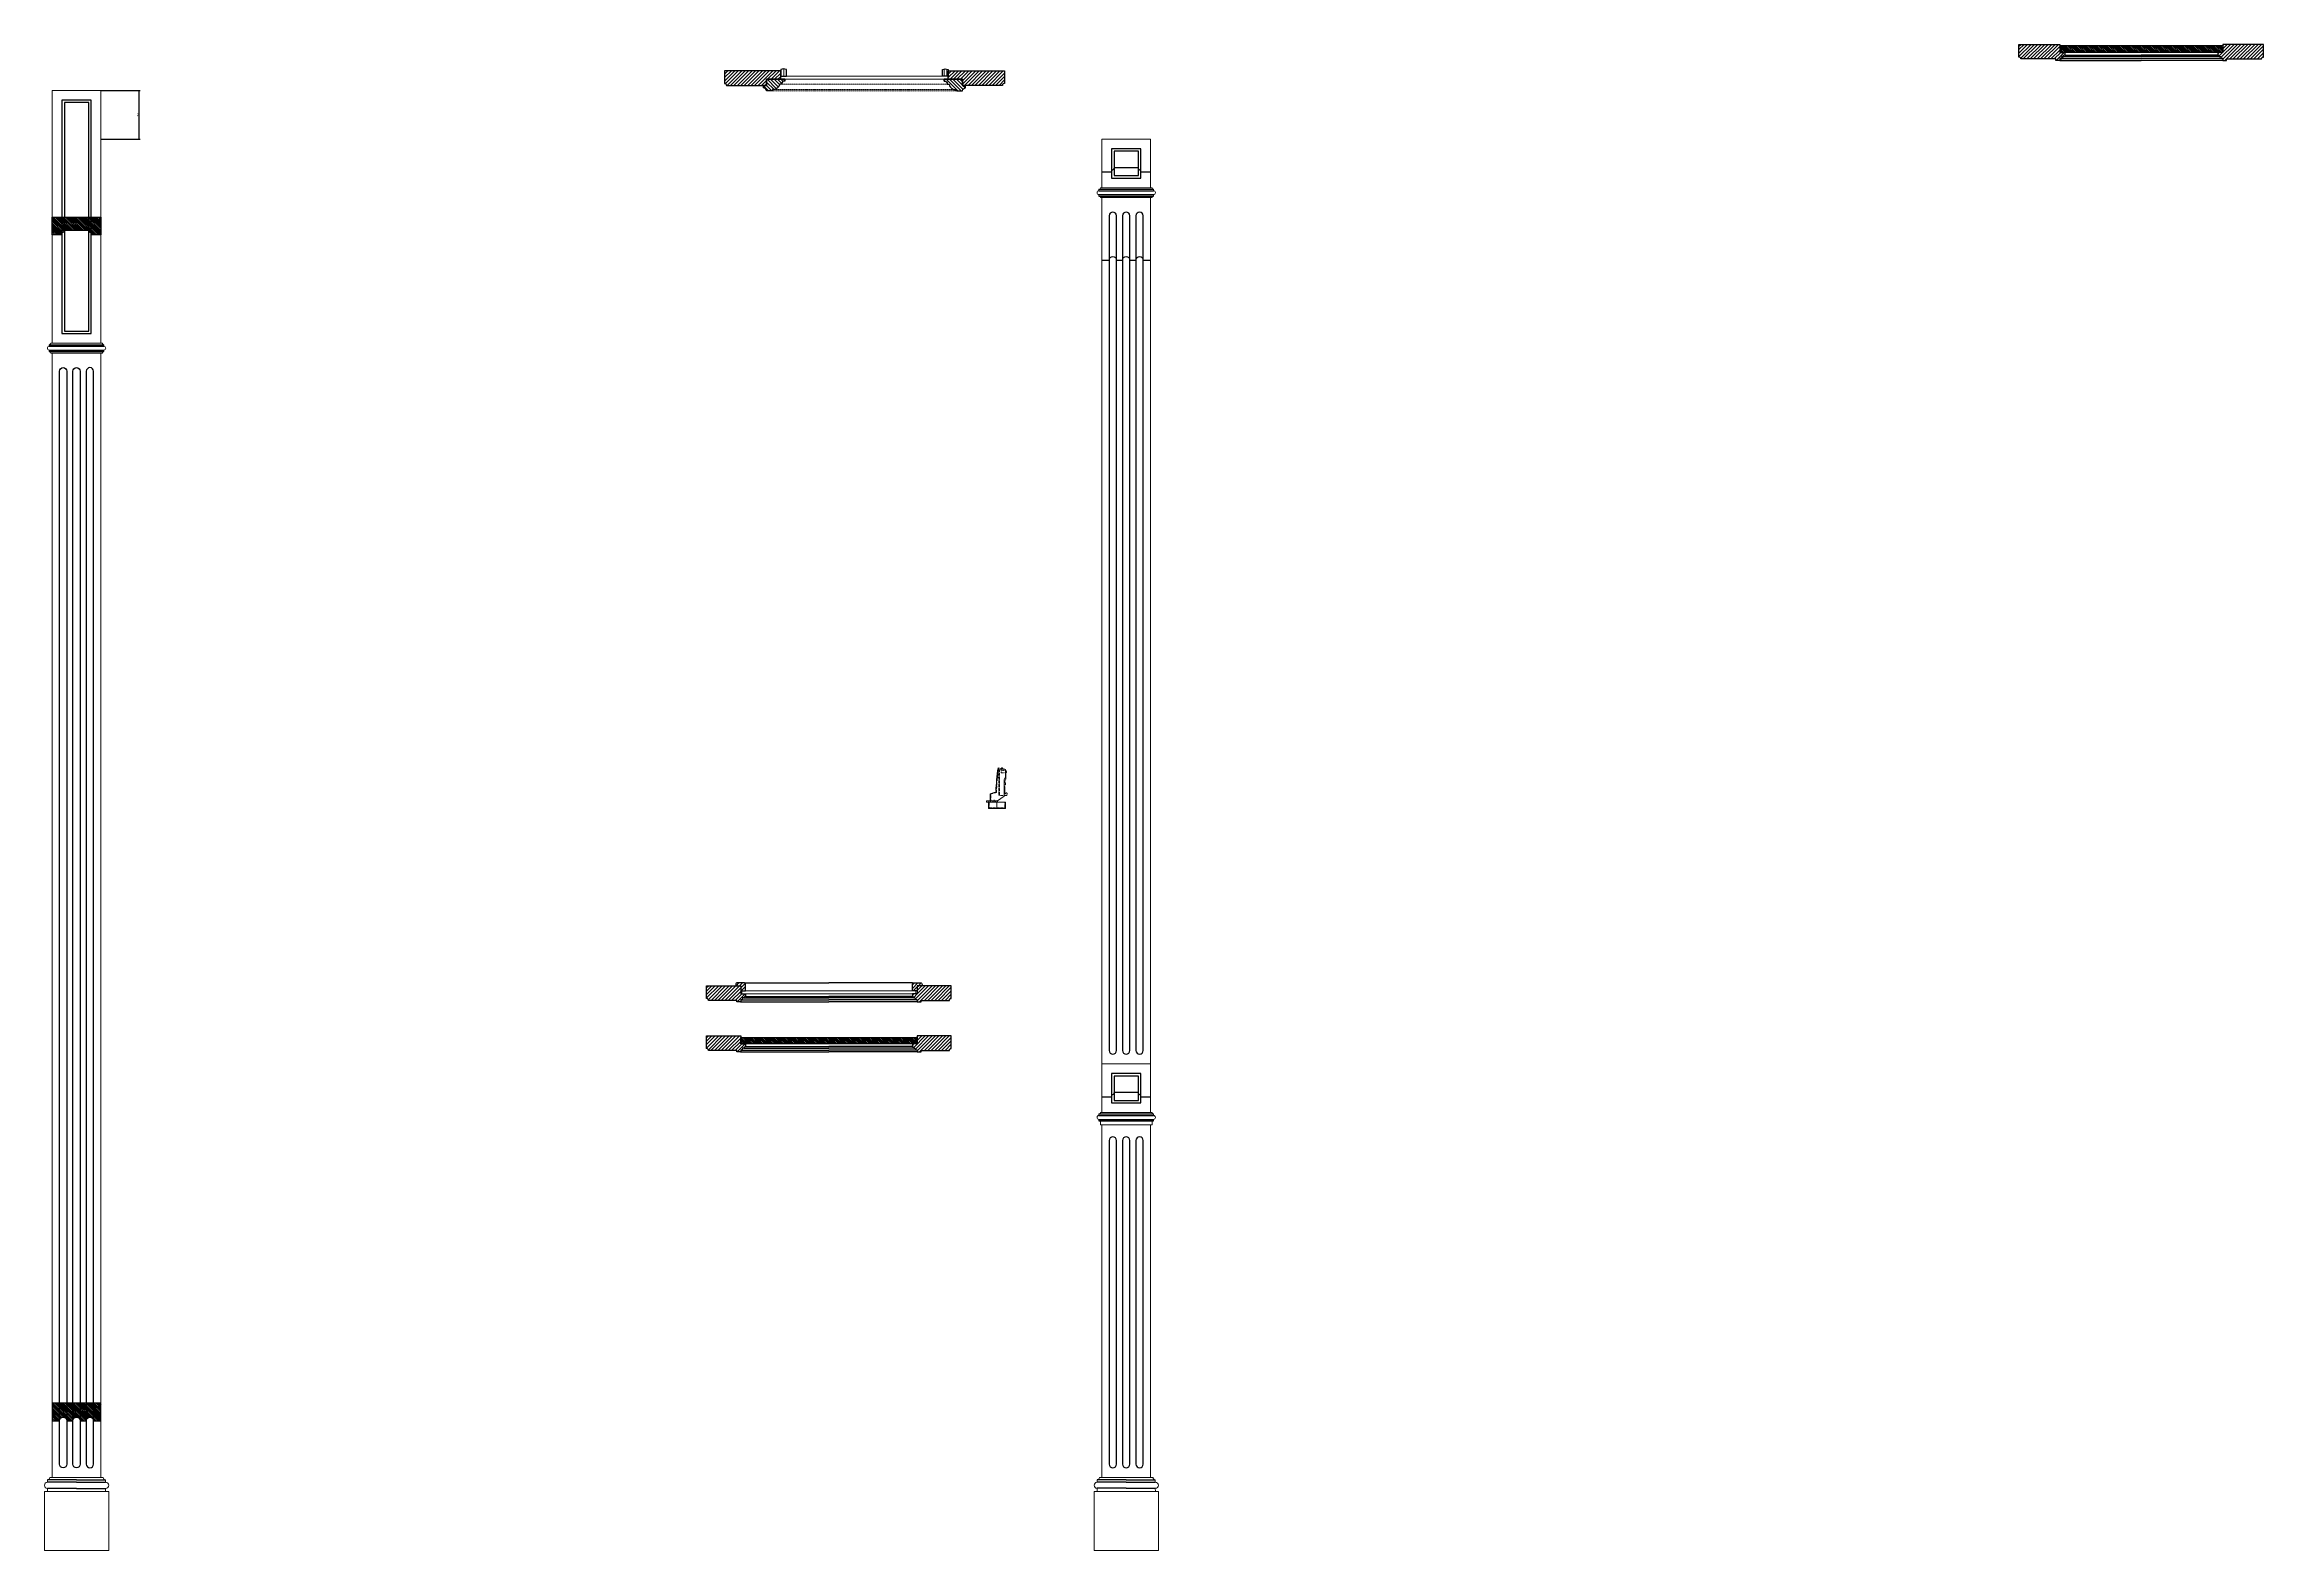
# Model space of a CAD drawing. Header units: inches. Extents: x 274057 to 444617, y 490067 to 635630.
# Drawn here: x 354861 to 359421, y 504737 to 507831 of the extents above; entities that cross this region are included whole.
import ezdxf

# ---------------------------------------------------------------- set-up
doc = ezdxf.new("R2010")
doc.units = ezdxf.units.IN
doc.header["$MEASUREMENT"] = 0
for name, pattern in [('CENTER', [2, 1.25, -0.25, 0.25, -0.25]), ('DASHED', [0.75, 0.5, -0.25]), ('HIDDEN', [0.375, 0.25, -0.125])]:
    doc.linetypes.add(name, pattern=pattern)
for name, color, linetype in [('CQ Grg Gypsum', 41, 'Continuous'), ('curtain', 253, 'Continuous'), ('Layer2', 2, 'Continuous'), ('Layer7', 8, 'Continuous'), ('WOOD', 23, 'Continuous'), ('WOOD 01', 34, 'Continuous'), ('WOOD 02', 32, 'Continuous'), ('Wood SECT', 1, 'Continuous')]:
    doc.layers.add(name, color=color, linetype=linetype)
for name, color, linetype, lineweight in [('Glass', 4, 'Continuous', 0), ('Stainless steel', 253, 'Continuous', 0), ('WOOD-HID', 8, 'HIDDEN', 18)]:
    doc.layers.add(name, color=color, linetype=linetype, lineweight=lineweight)
doc.styles.get("Standard").update_dxf_attribs({"font": 'arial.ttf'})
doc.dimstyles.new('CQ 2', dxfattribs={"dimscale": 0.02, "dimtxt": 150, "dimasz": 50, "dimexe": 100, "dimexo": 0, "dimgap": 80, "dimtad": 1, "dimdec": 0, "dimzin": 0, "dimdsep": 46, "dimtxsty": 'Standard', "dimblk": 'DOT', "dimcen": 100, "dimclrd": 1, "dimclre": 1, "dimclrt": 3, "dimadec": 0, "dimazin": 0, "dimtfac": 1, "dimtdec": 0, "dimtofl": 0, "dimtmove": 0, "dimatfit": 3, "dimfxl": 1, "dimtolj": 1, "dimtzin": 0, "dimlwd": -1, "dimarcsym": 0})
pattern_1 = [(45, (22814.6215, -73394.037), (-3.535533906, 3.535533906), [])]
pattern_2 = [(45, (20118.3853, -75431.223), (-3.535533906, 3.535533906), [])]
pattern_3 = [(45, (20118.3853, -75328.2434), (-3.535533906, 3.535533906), [])]
pattern_4 = [(45, (20104.3854, -75328.2434), (-3.535533906, 3.535533906), [])]

# ---------------------------------------------------------------- blocks, each defined once
blk = doc.blocks.new('pillars wardrobe')
at = {"layer": 'Layer7'}
h = blk.add_hatch(dxfattribs=at)
h.set_pattern_fill('ANSI31', color=256, scale=20, angle=-90, style=0)
edge = h.paths.add_edge_path()
edge.add_line((3449.1, -6144), (3429.1, -6144))
edge.add_line((3429.1, -6144), (3429.1, -6140))
edge.add_arc((3429.1, -6135), 5, 180, 270, ccw=False)
edge.add_line((3424.1, -6135), (3399.1, -6135))
edge.add_line((3399.1, -6135), (3374.1, -6135))
edge.add_arc((3369.1, -6135), 5, -90, 0, ccw=False)
edge.add_line((3369.1, -6140), (3369.1, -6144))
edge.add_line((3369.1, -6144), (3349.1, -6144))
edge.add_line((3349.1, -6144), (3349.1, -6108))
edge.add_line((3349.1, -6108), (3449.1, -6108))
edge.add_line((3449.1, -6108), (3449.1, -6144))
h = blk.add_hatch(dxfattribs=at)
h.set_pattern_fill('ANSI31', color=256, scale=20, angle=-90, style=0)
h.set_pattern_definition([(315, (-25546.435, -12610.5794), (1.76776695, 1.76776695), [])])
edge = h.paths.add_edge_path()
edge.add_arc((3426.6, -8580.9), 7.5, 0, 180, ccw=False)
edge.add_line((3434.1, -8580.9), (3449.1, -8580.9))
edge.add_line((3449.1, -8580.9), (3449.1, -8544.9))
edge.add_line((3449.1, -8544.9), (3349.1, -8544.9))
edge.add_line((3349.1, -8544.9), (3349.1, -8580.9))
edge.add_line((3349.1, -8580.9), (3364.1, -8580.9))
edge.add_arc((3371.6, -8580.9), 7.5, 0, 180, ccw=False)
edge.add_line((3379.1, -8580.9), (3391.6, -8580.9))
edge.add_arc((3399.1, -8580.9), 7.5, 0, 180, ccw=False)
edge.add_line((3406.6, -8580.9), (3419.1, -8580.9))
at = {"color": 251}
for p, q in [((3343.1, -6370, 0), (3455.1, -6370, 0)), ((3343.1, -6373, 0), (3455.1, -6373, 0)), ((3343.1, -6381, 0), (3455.1, -6381, 0)), ((3343.1, -6384, 0), (3455.1, -6384, 0))]:
    blk.add_line(p, q, dxfattribs=at)
at = {"layer": 'Layer2', "elevation": 0}
blk.add_lwpolyline([(3449.1, -6144), (3429.1, -6144), (3429.1, -6140, -0.414214), (3424.1, -6135), (3399.1, -6135), (3374.1, -6135, -0.414214), (3369.1, -6140), (3369.1, -6144), (3349.1, -6144), (3349.1, -6108), (3449.1, -6108), (3449.1, -6144)], format="xyb", dxfattribs=at)
blk.add_lwpolyline([(3419.1, -8580.9, -1), (3434.1, -8580.9), (3449.1, -8580.9), (3449.1, -8544.9), (3349.1, -8544.9), (3349.1, -8580.9), (3364.1, -8580.9, -1), (3379.1, -8580.9), (3391.6, -8580.9, -1), (3406.6, -8580.9)], format="xyb", close=True, dxfattribs=at)
at = {"layer": 'WOOD', "lineweight": 0}
for q in [(3333.1, -8726.1, 0), (3333.1, -8726.1, 0), (3465.1, -8726.1, 0)]:
    blk.add_line((3399.1, -8726.1, 0), q, dxfattribs=at)
at = {"layer": 'WOOD', "lineweight": 0, "elevation": 0}
for points in [[(3349.1, -8697.5), (3344.1, -8697.5, -0.414214), (3339.4, -8702.2), (3339.4, -8707, 1), (3339.4, -8719.6), (3339.3, -8726.1)], [(3449.1, -8697.5), (3454.1, -8697.5, 0.414214), (3458.8, -8702.2), (3458.8, -8707, -1), (3458.8, -8719.6), (3458.9, -8726.1)]]:
    blk.add_lwpolyline(points, format="xyb", dxfattribs=at)
for points in [[(3333.1, -8726.1), (3333.1, -8847.5), (3399.1, -8847.5)], [(3465.1, -8726.1), (3465.1, -8847.5), (3399.1, -8847.5)]]:
    blk.add_lwpolyline(points, dxfattribs=at)
at = {"layer": 'WOOD 01', "lineweight": 0, "ltscale": 500, "elevation": 0}
blk.add_lwpolyline([(3349.1, -6367), (3449.1, -6367), (3449.1, -5847.5), (3349.1, -5847.5)], close=True, dxfattribs=at)
for points in [[(3349.1, -6367), (3346.1, -6367, -0.414214), (3343.1, -6370), (3343.1, -6373, 1), (3343.1, -6381), (3343.1, -6384, -0.414214), (3346.1, -6387), (3349.1, -6387)], [(3449.1, -6367), (3452.1, -6367, 0.414214), (3455.1, -6370), (3455.1, -6373, -1), (3455.1, -6381), (3455.1, -6384, 0.414214), (3452.1, -6387), (3449.1, -6387)]]:
    blk.add_lwpolyline(points, format="xyb", dxfattribs=at)
blk.add_lwpolyline([(3349.1, -8697.5), (3349.1, -6387), (3449.1, -6387), (3449.1, -8697.5), (3349.1, -8697.5)], dxfattribs=at)
at = {"layer": 'WOOD 02', "color": 8, "ltscale": 100}
for p, q in [((3399.1, -8702.2, 0), (3339.4, -8702.2, 0)), ((3399.1, -8707, 0), (3339.4, -8707, 0)), ((3399.1, -8702.2, 0), (3458.8, -8702.2, 0)), ((3399.1, -8707, 0), (3458.8, -8707, 0)), ((3399.1, -8719.6, 0), (3339.4, -8719.6, 0)), ((3399.1, -8719.6, 0), (3458.8, -8719.6, 0))]:
    blk.add_line(p, q, dxfattribs=at)
at = {"layer": 'WOOD 02', "color": 8, "ltscale": 100, "elevation": 0}
for points in [[(3369.1, -6347), (3429.1, -6347), (3429.1, -5867.5), (3369.1, -5867.5)], [(3374.1, -6342), (3424.1, -6342), (3424.1, -5872.5), (3374.1, -5872.5)]]:
    blk.add_lwpolyline(points, close=True, dxfattribs=at)
for points in [[(3364.1, -8670), (3364.1, -6424.5, -1), (3379.1, -6424.5), (3379.1, -8670, -1)], [(3391.6, -8670), (3391.6, -6424.5, -1), (3406.6, -6424.5), (3406.6, -8670, -1)], [(3434.1, -8670), (3434.1, -6424.5, 1), (3419.1, -6424.5), (3419.1, -8670, 1)]]:
    blk.add_lwpolyline(points, format="xyb", close=True, dxfattribs=at)
blk = doc.blocks.new('_Dot')
at = {"color": 0, "linetype": 'ByBlock', "lineweight": -2}
blk.add_line((-0.5, 0), (-1, 0), dxfattribs=at)
at = {"color": 0, "linetype": 'ByBlock', "const_width": 0.5}
blk.add_lwpolyline([(-0.25, 0, 1), (0.25, 0, 1)], format="xyb", close=True, dxfattribs=at)
blk = doc.blocks.new('*D588')
at = {"layer": 'CQ Grg Gypsum', "color": 1, "lineweight": -2, "transparency": 16777216}
for p, q in [((354977, 507736.8), (355057.8, 507736.8)), ((354977, 507636.8), (355057.8, 507636.8))]:
    blk.add_line(p, q, dxfattribs=at)
at = {"layer": 'CQ Grg Gypsum', "color": 1, "transparency": 16777216}
blk.add_line((355055.8, 507637.8), (355055.8, 507735.8), dxfattribs=at)
at = {"layer": 'Defpoints', "color": 0, "transparency": 16777216}
for p in [(354977, 507736.8, 0), (355055.8, 507736.8), (354977, 507636.8, 0)]:
    blk.add_point(p, dxfattribs=at)
at = {"layer": 'CQ Grg Gypsum', "color": 1, "transparency": 16777216}
for p, rotation in [((355055.8, 507736.8), 90), ((355055.8, 507636.8), 270)]:
    blk.add_blockref('_Dot', p, dxfattribs=dict(at, rotation=rotation))
at = {"layer": 'CQ Grg Gypsum', "color": 3, "transparency": 16777216, "insert": (355052.7, 507686.8), "char_height": 3, "attachment_point": 5, "rotation": 90}
blk.add_mtext('\\A1;100', dxfattribs=at)
blk = doc.blocks.new('pilaster wardrobe')
at = {"layer": 'WOOD', "lineweight": 0}
blk.add_line((3399.1, -8726.1, 0), (3333.1, -8726.1, 0), dxfattribs=at)
blk.add_line((3399.1, -8726.1, 0), (3333.1, -8726.1, 0), dxfattribs=at)
at = {"layer": 'WOOD 01', "lineweight": 0, "ltscale": 500}
blk.add_line((3399.1, -8726.1, 0), (3465.1, -8726.1, 0), dxfattribs=at)
at = {"layer": 'WOOD 01', "lineweight": 0, "ltscale": 500, "elevation": 0}
for points in [[(3349.1, -6047.5), (3449.1, -6047.5), (3449.1, -5947.5), (3349.1, -5947.5)], [(3349.1, -7947.5), (3449.1, -7947.5), (3449.1, -7847.5), (3349.1, -7847.5)], [(3349.1, -7972.5), (3449.1, -7972.5), (3449.1, -8697.5), (3349.1, -8697.5)], [(3333.1, -8726.1), (3465.1, -8726.1), (3465.1, -8847.5), (3333.1, -8847.5)]]:
    blk.add_lwpolyline(points, close=True, dxfattribs=at)
for points in [[(3349.1, -6047.5), (3346.1, -6047.5, -0.414214), (3343.1, -6050.5), (3343.1, -6053.5, 1), (3343.1, -6061.5), (3343.1, -6064.5, -0.414214), (3346.1, -6067.5), (3349.1, -6067.5)], [(3449.1, -6047.5), (3452.1, -6047.5, 0.414214), (3455.1, -6050.5), (3455.1, -6053.5, -1), (3455.1, -6061.5), (3455.1, -6064.5, 0.414214), (3452.1, -6067.5), (3449.1, -6067.5)], [(3349.1, -7947.5), (3346.1, -7947.5, -0.414214), (3343.1, -7950.5), (3343.1, -7953.5, 1), (3343.1, -7961.5), (3343.1, -7964.5, -0.414214), (3346.1, -7967.5), (3346.1, -7972.5), (3399.1, -7972.5)], [(3449.1, -7947.5), (3452.1, -7947.5, 0.414214), (3455.1, -7950.5), (3455.1, -7953.5, -1), (3455.1, -7961.5), (3455.1, -7964.5, 0.414214), (3452.1, -7967.5), (3452.1, -7972.5), (3399.1, -7972.5)], [(3349.1, -8697.5), (3344.1, -8697.5, -0.414214), (3339.4, -8702.2), (3339.4, -8707, 1), (3339.4, -8719.6), (3339.3, -8726.1)], [(3449.1, -8697.5), (3454.1, -8697.5, 0.414214), (3458.8, -8702.2), (3458.8, -8707, -1), (3458.8, -8719.6), (3458.9, -8726.1)]]:
    blk.add_lwpolyline(points, format="xyb", dxfattribs=at)
blk.add_lwpolyline([(3349.1, -7847.5), (3349.1, -6067.5), (3449.1, -6067.5), (3449.1, -7847.5), (3349.1, -7847.5)], dxfattribs=at)
at = {"layer": 'WOOD 02', "color": 8, "ltscale": 100}
for p, q in [((3343.1, -6050.5, 0), (3455.1, -6050.5, 0)), ((3343.1, -6053.5, 0), (3455.1, -6053.5, 0)), ((3343.1, -6061.5, 0), (3455.1, -6061.5, 0)), ((3343.1, -6064.5, 0), (3455.1, -6064.5, 0)), ((3343.1, -7950.5, 0), (3455.1, -7950.5, 0)), ((3343.1, -7953.5, 0), (3455.1, -7953.5, 0)), ((3343.1, -7961.5, 0), (3455.1, -7961.5, 0)), ((3343.1, -7964.5, 0), (3455.1, -7964.5, 0)), ((3399.1, -8702.2, 0), (3339.4, -8702.2, 0)), ((3399.1, -8707, 0), (3339.4, -8707, 0)), ((3399.1, -8702.2, 0), (3458.8, -8702.2, 0)), ((3399.1, -8707, 0), (3458.8, -8707, 0)), ((3399.1, -8719.6, 0), (3339.4, -8719.6, 0)), ((3399.1, -8719.6, 0), (3458.8, -8719.6, 0))]:
    blk.add_line(p, q, dxfattribs=at)
at = {"layer": 'WOOD 02', "color": 8, "ltscale": 100, "elevation": 0}
for points in [[(3369.1, -6027.5), (3429.1, -6027.5), (3429.1, -5967.5), (3369.1, -5967.5)], [(3374.1, -6022.5), (3424.1, -6022.5), (3424.1, -5972.5), (3374.1, -5972.5)], [(3369.1, -7927.5), (3429.1, -7927.5), (3429.1, -7867.5), (3369.1, -7867.5)], [(3374.1, -7922.5), (3424.1, -7922.5), (3424.1, -7872.5), (3374.1, -7872.5)]]:
    blk.add_lwpolyline(points, close=True, dxfattribs=at)
for points in [[(3364.1, -6105), (3364.1, -7820, 1), (3379.1, -7820), (3379.1, -6105, 1)], [(3391.6, -6105), (3391.6, -7820, 1), (3406.6, -7820), (3406.6, -6105, 1)], [(3419.1, -6105), (3419.1, -7820, 1), (3434.1, -7820), (3434.1, -6105, 1)], [(3364.1, -8005), (3364.1, -8670, 1), (3379.1, -8670), (3379.1, -8005, 1)], [(3391.6, -8005), (3391.6, -8670, 1), (3406.6, -8670), (3406.6, -8005, 1)], [(3419.1, -8005), (3419.1, -8670, 1), (3434.1, -8670), (3434.1, -8005, 1)]]:
    blk.add_lwpolyline(points, format="xyb", close=True, dxfattribs=at)
at = {"layer": 'Wood SECT', "elevation": 0}
for points in [[(3449.1, -6015.6), (3429.1, -6015.6), (3429.1, -6011.6, -0.414214), (3424.1, -6006.6), (3399.1, -6006.6), (3374.1, -6006.6, -0.414214), (3369.1, -6011.6), (3369.1, -6015.6), (3349.1, -6015.6)], [(3349.1, -6196.4), (3364.1, -6196.4, -1), (3379.1, -6196.4), (3391.6, -6196.4, -1), (3406.6, -6196.4), (3419.1, -6196.4, -1), (3434.1, -6196.4), (3449.1, -6196.4)], [(3449.1, -7915.6), (3429.1, -7915.6), (3429.1, -7911.6, -0.414214), (3424.1, -7906.6), (3399.1, -7906.6), (3374.1, -7906.6, -0.414214), (3369.1, -7911.6), (3369.1, -7915.6), (3349.1, -7915.6)]]:
    blk.add_lwpolyline(points, format="xyb", dxfattribs=at)
blk = doc.blocks.new('dressing door glass 1')
at = {"layer": 'WOOD-HID', "lineweight": 0}
h = blk.add_hatch(dxfattribs=at)
h.set_pattern_fill('ANSI31', color=256, scale=40)
h.paths.add_polyline_path([(195572.5, 7531.9), (195457, 7531.9), (195457, 7505.9, -0.414214), (195461, 7501.9), (195543.4, 7501.9), (195543.4, 7514.5), (195572.5, 7514.5)])
h = blk.add_hatch(dxfattribs=at)
h.set_pattern_fill('ANSI31', color=256, scale=40, angle=45)
h.paths.add_polyline_path([(195584.5, 7533.7, 0.293619), (195583.9, 7534.6, 0.204888), (195573.1, 7534.6, 0.293619), (195572.5, 7533.7), (195572.5, 7520.5), (195584.5, 7520.5)])
h.paths.add_polyline_path([(195916.7, 7533.7, 0.293619), (195916.1, 7534.6, 0.204888), (195905.4, 7534.6, 0.293619), (195904.7, 7533.7), (195904.7, 7520.5), (195916.7, 7520.5)])
h = blk.add_hatch(dxfattribs=at)
h.set_pattern_fill('ANSI31', color=256, scale=40)
h.paths.add_polyline_path([(196032.2, 7531.9), (195916.7, 7531.9), (195916.7, 7514.5), (195945.8, 7514.5), (195945.8, 7501.9), (196028.2, 7501.9, -0.414214), (196032.2, 7505.9)])
h = blk.add_hatch(dxfattribs=at)
h.set_pattern_fill('ANSI31', color=256, scale=40, angle=90)
h.paths.add_polyline_path([(195580.8, 7510.7), (195580.8, 7514.5), (195543.4, 7514.5), (195543.4, 7501.9), (195537, 7501.9), (195537, 7496.9, -0.414214), (195543.3, 7490.7), (195555.8, 7490.7), (195555.8, 7493.2, 0.402454), (195570.8, 7504.4), (195574.5, 7504.4, -0.414214)])
h = blk.add_hatch(dxfattribs=at)
h.set_pattern_fill('ANSI31', color=256, scale=40, angle=90)
h.paths.add_polyline_path([(195945.8, 7514.5), (195908.5, 7514.5), (195908.5, 7510.7, -0.414214), (195914.7, 7504.4), (195918.5, 7504.4, 0.402454), (195933.5, 7493.2), (195933.5, 7490.7), (195946, 7490.7, -0.414214), (195952.2, 7496.9), (195952.2, 7501.9), (195945.8, 7501.9)])
at = {"layer": 'curtain', "color": 171, "lineweight": 0, "ltscale": 500, "elevation": 0}
blk.add_lwpolyline([(195572.5, 7514.5), (195916.7, 7514.5), (195916.7, 7514.5), (195916.7, 7520.5), (195572.5, 7520.5)], close=True, dxfattribs=at)
at = {"layer": 'WOOD', "elevation": 0}
for points in [[(195457, 7505.9, -0.414214), (195461, 7501.9), (195543.4, 7501.9), (195543.4, 7514.5), (195572.5, 7514.5), (195572.5, 7531.9), (195457, 7531.9)], [(195583.8, 7534.6, 0.202793), (195573.2, 7534.6, 0.307935), (195572.5, 7533.7), (195572.5, 7520.5), (195584.5, 7520.5), (195584.5, 7533.7, 0.307935)], [(195905.4, 7534.6, -0.202793), (195916.1, 7534.6, -0.307935), (195916.7, 7533.7), (195916.7, 7520.5), (195904.7, 7520.5), (195904.7, 7533.7, -0.307935)], [(196032.2, 7505.9, 0.414214), (196028.2, 7501.9), (195945.8, 7501.9), (195945.8, 7514.5), (195916.7, 7514.5), (195916.7, 7531.9), (196032.2, 7531.9)]]:
    blk.add_lwpolyline(points, format="xyb", close=True, dxfattribs=at)
for points in [[(195580.8, 7510.7), (195580.8, 7514.5), (195543.4, 7514.5), (195543.4, 7501.9), (195537, 7501.9)], [(195908.5, 7510.7), (195908.5, 7514.5), (195945.8, 7514.5), (195945.8, 7501.9), (195952.2, 7501.9)]]:
    blk.add_lwpolyline(points, dxfattribs=at)
for points in [[(195543.4, 7514.5), (195580.8, 7514.5), (195580.8, 7510.7, 0.414214), (195574.5, 7504.4), (195570.8, 7504.4, -0.402454), (195555.8, 7493.2), (195555.8, 7490.7), (195543.3, 7490.7, 0.414214), (195537, 7496.9), (195537, 7501.9), (195543.4, 7501.9), (195543.4, 7514.5)], [(195945.8, 7514.5), (195908.5, 7514.5), (195908.5, 7510.7, -0.414214), (195914.7, 7504.4), (195918.5, 7504.4, 0.402454), (195933.5, 7493.2), (195933.5, 7490.7), (195946, 7490.7, -0.414214), (195952.2, 7496.9), (195952.2, 7501.9), (195945.8, 7501.9), (195945.8, 7514.5)]]:
    blk.add_lwpolyline(points, format="xyb", dxfattribs=at)
at = {"layer": 'WOOD-HID', "lineweight": 0, "elevation": 0}
for points in [[(195555.8, 7493.1), (195931.8, 7493.1)], [(195555.8, 7490.7), (195933.5, 7490.7)], [(195570.8, 7504.4), (195914.7, 7504.4)]]:
    blk.add_lwpolyline(points, dxfattribs=at)
blk = doc.blocks.new('Hettich Sensys hinges 8631i-9090280 inset t')
at = {"linetype": 'Continuous', "lineweight": 0}
for p, q in [((-51.6, 50), (-66.6, 46.6)), ((-66.6, 46.6), (-66.6, 30.4)), ((-60.6, 48.3), (-60.7, 48.2)), ((-60.6, 48.7), (-60.5, 48.6)), ((-59.3, 49.5), (-60.1, 49.8)), ((-67.6, 39.3), (-67.5, 39.3)), ((-66.6, 43), (-67.5, 42.7)), ((-67.5, 42.7), (-67.5, 26.2)), ((-67.5, 26.2), (-65.2, 22.2)), ((-67.2, 18.8), (-67.2, 14.8)), ((-65.2, 18.8), (-67.2, 18.8)), ((-67.2, 14.8), (-64.2, 14.8)), ((-66.6, 30.4), (-64.1, 26)), ((-65.2, 3), (-65.7, 1.6)), ((-65.7, 1.6), (-65.7, -0.3)), ((-65.2, 22.2), (-65.2, 18.8)), ((-65.2, 11.3), (-65.2, 3)), ((-64.2, 11.3), (-65.2, 11.3)), ((-64.2, 14.8), (-64.2, 11.3)), ((-64.1, 26), (-64.1, -8.2)), ((-49.6, 37.5), (-49.8, 37.5)), ((-49.6, 37.5), (-49.6, 35.7)), ((-46.7, 10), (-47.7, 10)), ((-47.6, 3), (-46.7, 3)), ((-35.4, -3.9), (-47.6, 0.5)), ((-46.7, 10), (-46.7, 3)), ((-70, -2.7), (-69.4, -7.3)), ((-69.4, -7.3), (-64.1, -7.3)), ((-66.8, -3.3), (-66.8, -2)), ((-65.2, -3.3), (-66.8, -3.3)), ((-66.7, -20.9), (-66.7, -33.7)), ((-66.7, -20.9), (-28, -20.9)), ((-66.7, -33.7), (-31.7, -33.7)), ((-65.7, -0.3), (-65.2, -0.8)), ((-65.2, -0.8), (-65.2, -3.3)), ((-64.1, -8.2), (-50.3, -17.9)), ((-28, -17.9), (-50.3, -17.9)), ((-50.2, -17.9), (-50.2, -20.9)), ((-47.3, -20.9), (-47.3, -17.9)), ((-36.1, -20.9), (-36.1, -17.9)), ((-35.4, -17.9), (-35.4, -3.9)), ((-32.3, -20.9), (-32.3, -17.9)), ((-31.7, -33.7), (-31.7, -20.9)), ((-28, -20.9), (-28, -17.9))]:
    blk.add_line(p, q, dxfattribs=at)
at = {"linetype": 'DASHED', "lineweight": 0}
for p, q in [((-57.5, 46.4), (-66.6, 43)), ((-60.9, 47.8), (-65, 46.9)), ((-60.9, 47.8), (-60.9, 47.8)), ((-57.9, 48.5), (-57.9, 39.3)), ((-53.5, 46.4), (-57.5, 46.4)), ((-54.5, -7.3), (-54.5, 46.4)), ((-53.5, 46.4), (-53.5, -7.3)), ((-57.9, 39.3), (-67.5, 39.3)), ((-53.5, 24.3), (-54.5, 24.3)), ((-53.5, 17.4), (-54.5, 17.4)), ((-50.8, 37.5), (-51.1, 37.5)), ((-51.1, 37.5), (-51.1, 29.5)), ((-51.1, 29.5), (-49.9, 29.5)), ((-49.9, 29.5), (-50.8, 37.5)), ((-49.8, 37.5), (-49.6, 35.7)), ((-48.5, 24.3), (-49.5, 24.3)), ((-48.1, 17.4), (-49.1, 17.4)), ((-47.6, 3), (-47.7, 10)), ((-65.2, -20.9), (-65.2, -32.2)), ((-65.2, -20.9), (-32.3, -20.9)), ((-65.2, -32.2), (-33.2, -32.2)), ((-53.5, -7.3), (-64.1, -7.3)), ((-50.2, -17.9), (-36.1, -17.9)), ((-36.4, -4.6), (-48.6, -0.2)), ((-46.3, -17.9), (-46.3, -20.9)), ((-41.1, -20.9), (-41.1, -17.9)), ((-36.4, -17.9), (-36.4, -4.6)), ((-33.2, -32.2), (-33.2, -20.9))]:
    blk.add_line(p, q, dxfattribs=at)
at = {"linetype": 'CENTER', "lineweight": 0}
for p, q in [((-49.5, 33.5), (-51.2, 33.5)), ((-46.7, 6.5), (-48.3, 6.5)), ((-49.2, -20.3), (-49.2, -34.4)), ((-43.7, -21.2), (-43.7, -15.7))]:
    blk.add_line(p, q, dxfattribs=at)
at = {"linetype": 'DASHED', "lineweight": 0}
for centre, radius, start, end in [((-62.6, 39.8), 7, 122.3379, 124.5944), ((-64.5, 45), 2, 102.5826, 157.2798), ((-60.8, 47.9), 0.15, 149.8625, 210.0616), ((-60, 47.1), 2.5, 33.0322, 35.159), ((-358.6, 0.5), 310, 359.8706, 9.1465), ((-357.6, 0.5), 310, 3.1178, 4.3995)]:
    blk.add_arc(centre, radius, start, end, dxfattribs=at)
at = {"linetype": 'Continuous', "lineweight": 0}
for centre, radius, start, end in [((-62.7, 49), 2, 329.8627, 335.2642), ((-60.8, 47.9), 0.15, 149.8625, 193.5472), ((-60.7, 48.1), 0.15, 95.0645, 155.2642), ((-60.2, 49.4), 0.4, 73.5827, 197.5663), ((-61.4, 49), 0.8, 345.1143, 17.5665), ((-60.5, 48.8), 0.15, 165.1147, 235.065), ((-60.6, 48.5), 0.2, 275.0646, 55.0646), ((-60, 47.1), 2.5, 35.159, 73.5826), ((-357.6, 0.5), 310, 0, 9.1882), ((-63.3, 40.5), 6, 135.757, 166.241), ((-67.7, 41.6), 1.5, 166.2409, 218.3013), ((-61, 46.9), 10, 218.3189, 229.0409), ((-62.6, 39.8), 7, 124.5944, 135.7566), ((-69, -2.6), 1, 109.3856, 188), ((-68.5, -4.2), 2.7, 52.3301, 109.4053)]:
    blk.add_arc(centre, radius, start, end, dxfattribs=at)
blk = doc.blocks.new('cabinet framed wood door')
at = {"layer": 'Layer7'}
h = blk.add_hatch(dxfattribs=at)
h.set_pattern_fill('ANSI31', color=256, scale=40)
h.set_pattern_definition(pattern_1)
h.paths.add_polyline_path([(355049, 507801.4), (355049, 507798.4), (355057, 507798.4), (355057, 507802.4, 1.007782), (355064, 507806.4, -0.414214), (355067, 507809.4), (355067, 507814.9), (355057, 507814.9), (355057, 507820.9), (355057, 507831.4), (355047, 507831.4), (354973, 507831.4), (354973, 507805.4, -0.397359), (354977, 507801.4)])
h = blk.add_hatch(dxfattribs=at)
h.set_pattern_fill('ANSI31', color=256, scale=20, angle=90)
h.paths.add_polyline_path([(355391.7, 507820.9), (355391.7, 507828.4), (355057, 507828.4), (355057, 507820.9), (355057, 507814.9), (355391.7, 507814.9)])
h = blk.add_hatch(dxfattribs=at)
h.set_pattern_fill('ANSI31', color=256, scale=40)
h.set_pattern_definition(pattern_1)
h.paths.add_polyline_path([(355475.7, 507831.4), (355391.7, 507831.4), (355391.7, 507820.9), (355391.7, 507814.9), (355381.7, 507814.9), (355381.7, 507809.4, -0.414214), (355384.7, 507806.4), (355387.7, 507806.4, 0.414214), (355391.7, 507802.4), (355391.7, 507798.4), (355399.7, 507798.4), (355399.7, 507801.4), (355471.7, 507801.4, -0.397359), (355475.7, 507805.4)])
at = {"color": 8, "elevation": 0}
for points in [[(355057, 507802.4), (355224.4, 507802.4)], [(355057, 507798.4), (355224.4, 507798.4)], [(355064, 507806.4), (355224.4, 507806.4)], [(355067, 507809.4), (355224.4, 507809.4)], [(355381.7, 507809.4), (355224.4, 507809.4)], [(355384.7, 507806.4), (355224.4, 507806.4)], [(355391.7, 507802.4), (355224.4, 507802.4)], [(355391.7, 507798.4), (355224.4, 507798.4)]]:
    blk.add_lwpolyline(points, dxfattribs=at)
at = {"layer": 'Wood SECT', "elevation": 0}
for points in [[(355067, 507814.9), (355067, 507809.4, 0.414214), (355064, 507806.4), (355061, 507806.4, -0.414214), (355057, 507802.4), (355057, 507798.4), (355049, 507798.4), (355049, 507801.4), (354977, 507801.4, 0.397359), (354973, 507805.4), (354973, 507831.4), (355057, 507831.4), (355057, 507820.9), (355057, 507820.9), (355057, 507814.9)], [(355381.7, 507814.9), (355381.7, 507809.4, -0.414214), (355384.7, 507806.4), (355387.7, 507806.4, 0.414214), (355391.7, 507802.4), (355391.7, 507798.4), (355399.7, 507798.4), (355399.7, 507801.4), (355471.7, 507801.4, -0.397359), (355475.7, 507805.4), (355475.7, 507831.4), (355391.7, 507831.4), (355391.7, 507820.9), (355391.7, 507820.9), (355391.7, 507814.9)]]:
    blk.add_lwpolyline(points, format="xyb", close=True, dxfattribs=at)
for points in [[(355391.7, 507828.4), (355057, 507828.4)], [(355391.7, 507814.9), (355057, 507814.9)]]:
    blk.add_lwpolyline(points, dxfattribs=at)
blk = doc.blocks.new('cabinet 80 framed wood door')
at = {"layer": 'Layer7'}
h = blk.add_hatch(dxfattribs=at)
h.set_pattern_fill('ANSI31', color=256, scale=40)
h.set_pattern_definition(pattern_2)
h.paths.add_polyline_path([(352338.8, 505764.2), (352338.8, 505761.2), (352346.8, 505761.2), (352346.8, 505765.2, 0.414214), (352350.8, 505769.2), (352353.8, 505769.2, -0.414214), (352356.8, 505772.2), (352356.8, 505777.8), (352346.8, 505777.8), (352346.8, 505783.8), (352346.8, 505794.2), (352336.8, 505794.2), (352276.8, 505794.2), (352276.8, 505768.2, -0.397359), (352280.8, 505764.2)])
h = blk.add_hatch(dxfattribs=at)
h.set_pattern_fill('ANSI31', color=256, scale=20, angle=90)
h.paths.add_polyline_path([(352709.5, 505777.8), (352709.5, 505791.2), (352346.8, 505791.2), (352346.8, 505777.8)])
h = blk.add_hatch(dxfattribs=at)
h.set_pattern_fill('ANSI31', color=256, scale=40)
h.set_pattern_definition(pattern_2)
h.paths.add_polyline_path([(352775.5, 505764.2, -0.397359), (352779.5, 505768.2), (352779.5, 505794.2), (352709.5, 505794.2), (352709.5, 505783.8), (352709.5, 505777.8), (352699.5, 505777.8), (352699.5, 505772.2, -0.414214), (352702.5, 505769.2), (352705.5, 505769.2, 0.414214), (352709.5, 505765.2), (352709.5, 505761.2), (352717.5, 505761.2), (352717.5, 505764.2)])
at = {"color": 8, "elevation": 0.1}
for points in [[(352346.8, 505765.2), (352528.1, 505765.2)], [(352346.8, 505761.2), (352528.1, 505761.2)], [(352353.8, 505769.2), (352528.1, 505769.2)], [(352356.8, 505772.2), (352528.1, 505772.2)], [(352699.5, 505772.2), (352528.1, 505772.2)], [(352702.5, 505769.2), (352528.1, 505769.2)], [(352709.5, 505765.2), (352528.1, 505765.2)], [(352709.5, 505761.2), (352528.1, 505761.2)]]:
    blk.add_lwpolyline(points, dxfattribs=at)
at = {"layer": 'Wood SECT', "elevation": 0.1}
for points in [[(352356.8, 505777.8), (352356.8, 505772.2, 0.414214), (352353.8, 505769.2), (352350.8, 505769.2, -0.414214), (352346.8, 505765.2), (352346.8, 505761.2), (352338.8, 505761.2), (352338.8, 505764.2), (352280.8, 505764.2, 0.397359), (352276.8, 505768.2), (352276.8, 505794.2), (352346.8, 505794.2), (352346.8, 505783.8), (352346.8, 505783.8), (352346.8, 505777.8)], [(352699.5, 505777.8), (352699.5, 505772.2, -0.414214), (352702.5, 505769.2), (352705.5, 505769.2, 0.414214), (352709.5, 505765.2), (352709.5, 505761.2), (352717.5, 505761.2), (352717.5, 505764.2), (352775.5, 505764.2, -0.397359), (352779.5, 505768.2), (352779.5, 505794.2), (352709.5, 505794.2), (352709.5, 505783.8), (352709.5, 505783.8), (352709.5, 505777.8)]]:
    blk.add_lwpolyline(points, format="xyb", close=True, dxfattribs=at)
blk.add_lwpolyline([(352346.8, 505791.2), (352709.5, 505791.2), (352709.5, 505777.8), (352346.8, 505777.8)], close=True, dxfattribs=at)
blk = doc.blocks.new('cabinet 80 framed glass door')
at = {"layer": 'Layer7'}
h = blk.add_hatch(dxfattribs=at)
h.set_pattern_fill('ANSI31', color=256, scale=40)
h.set_pattern_definition(pattern_3)
h.paths.add_polyline_path([(352338.8, 505867.2), (352338.8, 505864.2), (352346.8, 505864.2), (352346.8, 505868.2, 0.414214), (352350.8, 505872.2), (352353.8, 505872.2, -0.414214), (352356.8, 505875.2), (352356.8, 505880.7), (352346.8, 505880.7), (352346.8, 505886.7), (352346.8, 505897.2), (352336.8, 505897.2), (352276.8, 505897.2), (352276.8, 505871.2, -0.397359), (352280.8, 505867.2)])
h = blk.add_hatch(dxfattribs=at)
h.set_pattern_fill('ANSI31', color=256, scale=40)
h.set_pattern_definition(pattern_4)
h.paths.add_polyline_path([(352346.8, 505903.2), (352339.8, 505903.2, 0.414214), (352336.8, 505900.2), (352336.8, 505897.2), (352346.8, 505897.2), (352346.8, 505886.7), (352356.8, 505886.7), (352356.8, 505897.2), (352356.8, 505900.2, 0.414214), (352353.8, 505903.2)])
h = blk.add_hatch(dxfattribs=at)
h.set_pattern_fill('ANSI31', color=256, scale=40)
h.set_pattern_definition(pattern_4)
h.paths.add_polyline_path([(352702.5, 505903.2, 0.414214), (352699.5, 505900.2), (352699.5, 505897.2), (352699.5, 505886.7), (352709.5, 505886.7), (352709.5, 505897.2), (352719.5, 505897.2), (352719.5, 505900.2, 0.414214), (352716.5, 505903.2), (352709.5, 505903.2)])
h = blk.add_hatch(dxfattribs=at)
h.set_pattern_fill('ANSI31', color=256, scale=40)
h.set_pattern_definition(pattern_3)
h.paths.add_polyline_path([(352775.5, 505867.2, -0.397359), (352779.5, 505871.2), (352779.5, 505897.2), (352709.5, 505897.2), (352709.5, 505886.7), (352709.5, 505880.7), (352699.5, 505880.7), (352699.5, 505875.2, -0.414214), (352702.5, 505872.2), (352705.5, 505872.2, 0.414214), (352709.5, 505868.2), (352709.5, 505864.2), (352717.5, 505864.2), (352717.5, 505867.2)])
at = {"color": 8, "elevation": 0.1}
for points in [[(352356.8, 505903), (352528.1, 505903)], [(352699.5, 505903), (352528.1, 505903)], [(352346.8, 505868.2), (352528.1, 505868.2)], [(352346.8, 505864.2), (352528.1, 505864.2)], [(352353.8, 505872.2), (352528.1, 505872.2)], [(352356.8, 505875.2), (352528.1, 505875.2)], [(352699.5, 505875.2), (352528.1, 505875.2)], [(352702.5, 505872.2), (352528.1, 505872.2)], [(352709.5, 505868.2), (352528.1, 505868.2)], [(352709.5, 505864.2), (352528.1, 505864.2)]]:
    blk.add_lwpolyline(points, dxfattribs=at)
at = {"layer": 'Glass', "color": 4, "elevation": 0.1}
for points in [[(352528.1, 505886.7), (352349.4, 505886.7), (352349.4, 505880.7), (352528.1, 505880.7)], [(352528.1, 505886.7), (352706.8, 505886.7), (352706.8, 505880.7), (352528.1, 505880.7)]]:
    blk.add_lwpolyline(points, dxfattribs=at)
at = {"layer": 'Wood SECT', "elevation": 0.1}
for points in [[(352356.8, 505880.7), (352356.8, 505875.2, 0.414214), (352353.8, 505872.2), (352350.8, 505872.2, -0.414214), (352346.8, 505868.2), (352346.8, 505864.2), (352338.8, 505864.2), (352338.8, 505867.2), (352280.8, 505867.2, 0.397359), (352276.8, 505871.2), (352276.8, 505897.2), (352346.8, 505897.2), (352346.8, 505886.7), (352346.8, 505886.7), (352346.8, 505880.7)], [(352699.5, 505880.7), (352699.5, 505875.2, -0.414214), (352702.5, 505872.2), (352705.5, 505872.2, 0.414214), (352709.5, 505868.2), (352709.5, 505864.2), (352717.5, 505864.2), (352717.5, 505867.2), (352775.5, 505867.2, -0.397359), (352779.5, 505871.2), (352779.5, 505897.2), (352709.5, 505897.2), (352709.5, 505886.7), (352709.5, 505886.7), (352709.5, 505880.7)]]:
    blk.add_lwpolyline(points, format="xyb", close=True, dxfattribs=at)
for points in [[(352346.8, 505886.7), (352356.8, 505886.7), (352356.8, 505897.2), (352356.8, 505900.2, 0.414214), (352353.8, 505903.2), (352346.8, 505903.2), (352339.8, 505903.2, 0.414214), (352336.8, 505900.2), (352336.8, 505897.2), (352346.8, 505897.2), (352346.8, 505886.7), (352356.8, 505886.7)], [(352709.5, 505886.7), (352699.5, 505886.7), (352699.5, 505897.2), (352699.5, 505900.2, -0.414214), (352702.5, 505903.2), (352709.5, 505903.2), (352716.5, 505903.2, -0.414214), (352719.5, 505900.2), (352719.5, 505897.2), (352709.5, 505897.2), (352709.5, 505886.7), (352699.5, 505886.7)]]:
    blk.add_lwpolyline(points, format="xyb", dxfattribs=at)

msp = doc.modelspace()

# ---------------------------------------------------------------- block references
at = {"color": 2}
msp.add_blockref('dressing door glass 1', (160801.3, 500245.3, 0), dxfattribs=at)
msp.add_blockref('pillars wardrobe', (351528, 513584.3, 0))
at = {"layer": 'CQ Grg Gypsum'}
for name in ['cabinet framed wood door', 'cabinet 80 framed glass door', 'cabinet 80 framed wood door']:
    msp.add_blockref(name, (3944.8, 0), dxfattribs=at)
at = {"layer": 'CQ Grg Gypsum', "color": 0, "xscale": 0.9999857733061659, "yscale": 0.9999857733061659, "zscale": 0.9999857733061659}
msp.add_blockref('pilaster wardrobe', (353684.7, 513584.2, 0), dxfattribs=at)
at = {"layer": 'Stainless steel', "lineweight": 0, "xscale": -1}
msp.add_blockref('Hettich Sensys hinges 8631i-9090280 inset t', (356768.8, 506295.2, 0), dxfattribs=at)

# ---------------------------------------------------------------- dimensions: what is measured, and where the dimension line sits
at = {"layer": 'CQ Grg Gypsum'}
dim = msp.add_linear_dim(base=(355055.8, 507736.8), p1=(354977, 507636.8, 0), p2=(354977, 507736.8, 0), angle=90, dimstyle='CQ 2', dxfattribs=at)
dim.commit()
dim.dimension.update_dxf_attribs({"geometry": '*D588', "text_midpoint": (355052.7, 507686.8)})

doc.saveas('drawing.dxf')
